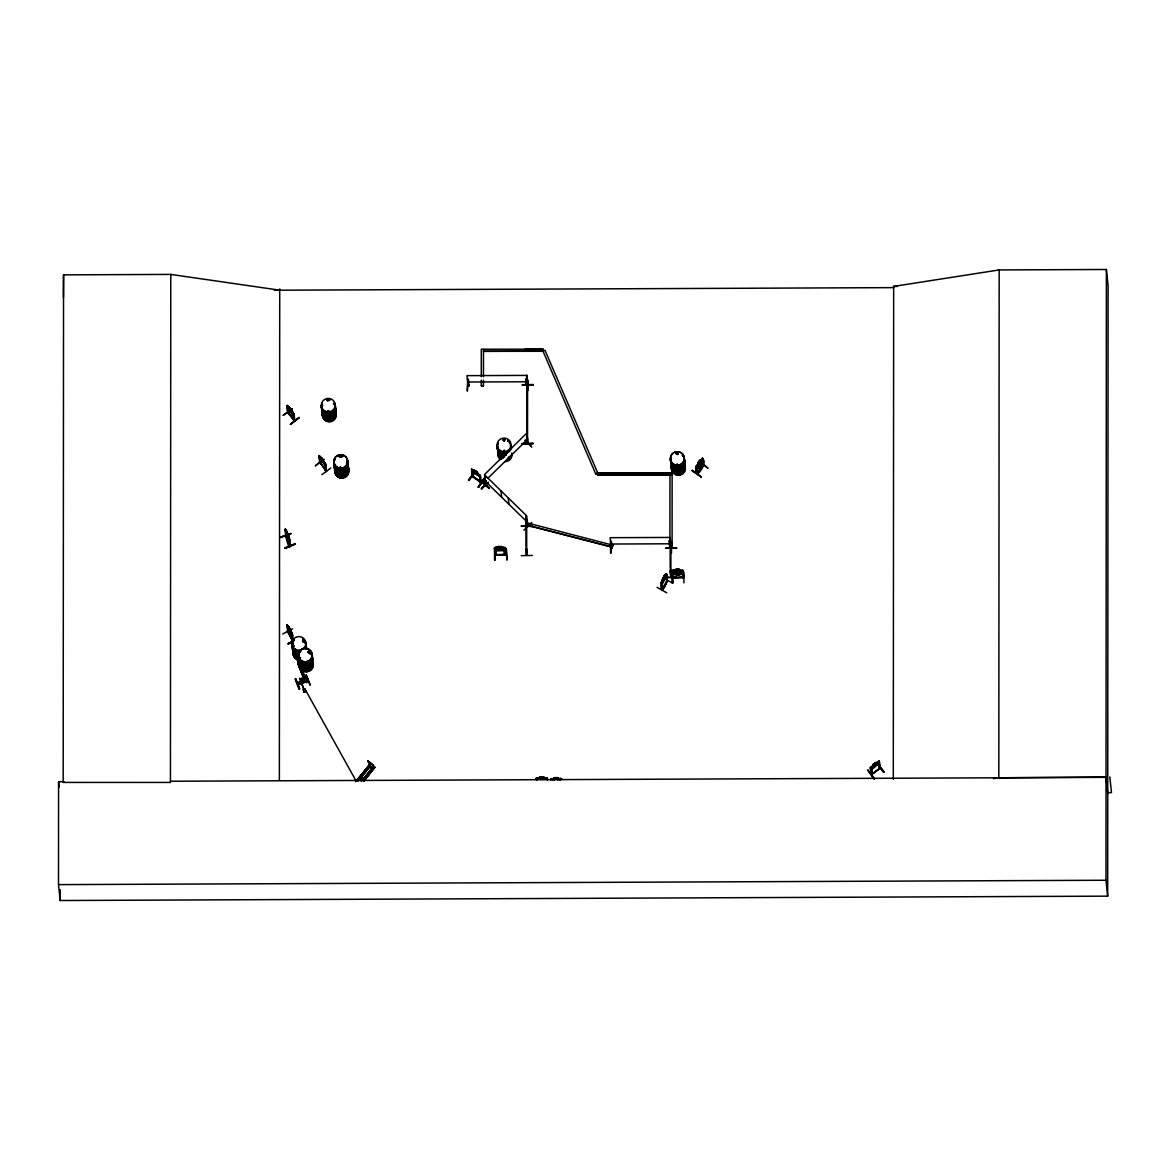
<?xml version="1.0" encoding="UTF-8"?>
<svg xmlns="http://www.w3.org/2000/svg" width="1170" height="1170" viewBox="0 0 1170 1170"><rect width="100%" height="100%" fill="white"/><g stroke="black" fill="none" stroke-linecap="round" stroke-linejoin="round"><path stroke-width="1.5" d="M993.462 778.62L998.829 777.787L999.165 269.934L1106.381 269.48L1108.107 285.538L1107.668 896.147L60.196 900.52L58.5 884.622L58.573 781.706L63.984 781.692M60.196 900.52L60.211 889.683M63.546 274.862L63.18 782.423L170.44 782.438L170.776 274.409L63.546 274.862L63.429 297.399M279.367 780.112L279.732 288.99M483.429 380.133L483.459 385.778L481.279 385.793L481.265 380.133M481.294 376.696L481.294 349.23L543.012 349.172L524.979 349.245M483.459 376.696L483.473 349.42M495.948 550.602L504.562 550.412L495.948 550.602C492.248 545.907 496.007 549.52 495.363 555.092L496.343 554.346L495.129 554.975M496.372 554.96L495.568 548.233L494.559 548.233L505.455 548.277M498.025 547.326L497.937 546.536L501.608 546.522L501.754 549.052L498.332 549.066L498.069 546.566M501.681 547.428L503.422 547.589L503.583 549.037L496.504 549.066L496.343 547.618L498.157 547.341M504.182 547.414L495.656 547.326L505.381 547.575L506.069 554.975L505.498 548.13C503.363 547.487 503.466 555.691 506.069 554.975M505.601 549.783L504.46 550.543M526.661 551.684L526.69 522.595M527.1 435.43L527.1 425.734L527.29 437.287M527.378 380.396L527.568 389.815M527.538 439.613L527.582 381.435M537.556 777.757L547.282 777.874L547.501 780.097M539.838 776.851L543.509 776.953L539.838 776.851L540.057 777.772L538.244 777.918L538.405 779.381M542.997 348.967L543.012 351.292L483.459 351.336L542.997 351.088M546.083 777.714L547.165 778.006M597.724 475.21L672.136 474.903L597.724 475.21L597.694 472.885L672.136 472.782L597.724 473.089L595.72 473.923L542.982 351.088L544.986 350.254L597.694 472.885L595.72 473.923M669.898 545.615L669.971 474.903M670.863 573.607L670.878 544.518M672.092 547.618L669.635 547.662L672.092 547.618L672.121 472.578M274.277 290.219L893.646 287.63L893.514 286.431L999.165 269.934M893.295 779.381L893.661 286.431L897.302 286.416M1107.668 896.147L1105.972 880.249L1106.045 777.348L170.454 781.238M1107.741 793.231L1106.016 777.041L1106.381 269.48M522.215 384.667L533.374 384.521M893.646 287.63L893.661 286.431M302.313 679.536L302.547 682.636L301.699 678.6L302.84 678.088C304.405 686.717 302.079 676.45 303.001 681.32M666.944 581.402L666.505 574.134L667.105 581.241M871.211 774.335L872.337 773.97L871.343 767.388L870.524 767.973L871.504 774.716L880.089 767.856M879.065 768.251L880.059 767.637M880.308 768.163L871.562 774.613M285.655 535.977C294.401 570.404 286.036 513.074 289.356 544.577M286.387 536.255L285.948 535.363M526.807 525.754L527.728 525.666M526.953 525.286C528.694 525.564 525.754 528.153 527.187 526.295L526.778 525.535M472.036 476.365L481.089 482.698L480.417 475.298L471.598 469.126L472.153 476.585L473.25 476.468M481.002 482.493L480.08 482.055L481.002 482.625L479.729 475.386L480.314 481.689M526.646 384.901L527.451 385.734M527.509 442.523C527.334 444.278 528.416 445.083 526.734 433.149L484.599 474.464L485.842 485.097M327.322 400.579L327.381 399.54M328.902 400.213L328.243 399.233L327.775 400.433M328.828 410.655L327.629 410.816L328.77 411.109M329.194 400.579L329.121 399.526M340.031 456.183L340.762 457.104M340.967 457.148L341.421 456.007M340.236 466.918L341.187 467.634L340.455 466.962M341.494 456.622L340.192 456.139M341.815 456.724L341.026 455.481M503.612 451.093L503.7 450.509M503.041 439.891L504.328 440.929L504.928 439.393M503.904 450.933L504.358 450.157M504.592 450.64L503.656 451.035M676.611 453.229L677.342 454.209L678 453.053M676.86 464.505L677.035 464.007M676.304 453.229C678.454 450.348 678.966 456.344 676.479 453.975M677.064 464.709L677.664 464.256M294.065 646.337L293.334 645.869M293.436 645.767L294.094 646.279L293.29 645.869M304.142 640.253L302.825 640.37L302.606 641.643M302.708 640.604L303.907 641.774M309.787 653.503L309.173 652.319M697.715 472.636L703.141 465.879M703.375 464.592L702.643 465.792L702.044 459.342C709.722 459.415 693.444 485.404 696.355 467.342L696.662 466.318L696.355 467.342M287.659 412.469L288.303 413.346M293.787 419.928L294.591 421.112L293.509 413.653L294.328 419.796M294.767 420.425L294.036 413.756M320.551 463.144L319.293 456.271L319.629 463.013L320.58 463.364M325.509 470.457L326.137 471.525L326.445 470.808M321.384 458.421L319.161 455.7L319.966 462.633L326.401 470.837M299.622 664.633L302.752 671.287M526.588 526.237L526.719 526.953L526.675 526.178M527.085 555.311C526.281 538.99 524.628 557.973 527.158 554.887M670.79 548.438L671.39 548.584M670.205 570.624L670.834 577.512L671.39 577.029M666.125 577.614L666.534 575.757L661.971 584.912M612.349 547.516L612.744 544.971L612.188 547.034L526.661 524.994L527.217 522.932L612.773 545.176M360.316 778.679L360.331 779.673M362.627 779.659L362.612 778.664M485.301 485.053L485.93 485.828M486.486 485.857L484.994 478.735L486.471 485.565M527.831 526.134L526.661 515.838L484.585 474.874M657.028 587.34L666.739 592.795M661.006 582.952L661.767 589.461M485.462 484.307L486.179 483.415M695.974 468.117L701.664 459.649M702.614 460.249L696.048 468.76L697.042 468.526M702.117 461.945L702.775 460.234M303.893 676.202L304.302 677.43L297.794 660.509M304.244 678.468L304.054 679.492L297.648 662.761L304.171 679.697L304.39 677.181L304.171 679.668M662.205 589.782L662.703 588.832M287.454 631.42L288.449 632.487L287.206 624.648L287.381 626.915M292.251 640.253L288.376 632.107M526.69 526.237L526.354 519.012L527.319 526.324M527.114 555.267L525.988 545.337L526.003 516.248L527.1 527.012M327.878 400.666L328.975 399.774M329.223 400.272L327.541 400.725M328.243 415.92L329.311 415.92M339.724 456.183L341.055 455.437M339.9 455.949L339.724 456.739M503.553 439.042L503.012 440.198M503.392 439.467L504.694 439.744L503.67 440.534M677.152 452.717L676.874 453.96M676.772 453.097L676.684 453.799M692.011 470.823L701.254 476.936L692.347 470.267M701.196 476.994L692.304 470.428M288.727 413.259L287.937 406.882C284.939 406.297 290.336 421.785 287.206 405.522C295.498 411.928 297.619 424.037 287.44 407.613M667.207 580.159L661.796 589.695C669.533 585.249 668.787 561.132 660.948 583.055M304.478 641.701L304.112 640.56M299.491 657.657L299.9 658.33M308.792 652.48L309.597 651.807M309.655 651.997L309.465 653.269M662.761 579.574L661.898 581.388L662.717 589.314M326.518 471.291L325.713 464.154L319.907 456.432M697.174 473.44L697.378 472.358M702.687 465.543L702.951 458.786M672.648 577.644L682.827 577.746L682.022 570.901L683.031 570.872L682.022 570.901M481.075 481.25L489.338 488.548L481.104 481.206M285.992 535.465L289.619 545.659M611.325 547.721L612.115 547.458M669.635 547.282L670.878 547.267L669.854 547.487M662.6 577.702L672.779 583.143L672.545 572.115M664.414 575.728L662.615 578.857L662.951 581.285L664.618 578.36L664.414 575.728L662.703 579.647M661.65 581.724L665.715 574.382M664.604 576.576L665.35 575.333L665.511 576.795C659.836 581.461 658.988 601.278 667.529 580.598M661.503 583.669L661.986 582.806M666.841 574.324L666.008 574.996M696.603 465.353L695.916 466.728L702.556 458.143L703.331 464.914L696.691 473.177M360.331 778.737L361.311 777.933L362.627 778.737M304.375 677.386L297.429 660.64M367.863 760.836L368.565 762.357L367.775 760.968M357.625 780.902L369.647 765.692L372.586 767.9L372.864 765.297C373.522 766.818 373.04 763.352 372.44 768.076L369.501 765.867L368.696 762.167M700.567 464.826L701.488 461.667L698.256 465.163L697.378 468.673L698.519 467.503M486.369 484.102L486.047 480.695M287.484 631.654L292.807 641.175L291.944 633.672M292.193 639.873L290.628 630.572L291.871 632.78L287.089 624.707M472.534 469.682L471.525 469.214M471.744 471.32L480.738 477.448L479.759 477.609M472.256 470.647L471.671 469.77L473.031 477.067M474.376 470.238L477.418 472.212L474.376 470.238L474.815 472.738L477.594 474.669L477.331 472.168L477.345 473.046M474.947 471.437L468.38 480.3L474.479 473.046M468.848 480.504L474.464 472.914M478.003 486.998L484.468 477.974L478.442 487.334L485.725 477.623M478.428 487.32L484.746 478.062M697.393 466.289L699.28 464.739M485.345 484.351L485.799 485.141M697.686 472.578L696.662 466.318L696.106 470.135L702.819 461.609M698.431 468.336C703.989 460.176 697.715 471.261 698.446 467.62M697.92 462.735L700.23 459.942L700.333 462.486L698.271 465.163L697.993 462.662L700.23 459.942M701.985 463.071L707.996 468.205L700.362 462.472M341.64 456.914L339.9 456.929M341.772 472.461L340.806 472.461M677.825 453.96L678.073 453.229M355.68 781.633L370.422 763.674L357.142 780.478M356.85 780.317L370.086 763.849M357.333 780.682L370.451 763.995M357.42 780.741L369.559 765.677M357.903 781.063L369.895 765.853M361.457 777.187L370.144 766.131L360.448 778.635M362.51 780.141L372.265 767.681M362.598 780.2L372.382 767.769M362.788 780.302L373.698 766.467L374.605 767.198L363.738 781.004M364.162 779.176L374.488 766.716L374.912 767.461L363.943 781.209M364.25 779.249L374.151 766.467M364.455 779.395L374.488 766.716M363.651 780.946L374.546 767.11L372.323 765.487M683.821 577.219L672.779 577.497L673.671 577.366M683.572 577.497L682.797 577.453M286.46 536.43L285.334 529.337L285.538 535.655M665.788 574.514L666.417 573.724L666.973 581.636M468.921 385.968L469.097 385.193L467.898 385.632M526.544 385.018L526.047 380.425M505.045 554.492L506.288 554.478L495.1 554.741M612.115 547.399L611.193 547.194M670.878 547.648L669.752 547.662L669.079 540.935M481.397 480.914L489.44 488.46M880.191 768.046L879.313 761.568L878.494 762.167L879.313 768.895L878.494 762.167M879.942 767.915L879.138 761.041L870.304 767.476L870.597 769.67L871.694 769.714L879.357 763.132L878.465 764.61L884.023 772.01L877.807 764.756L883.525 772.375M527.07 443.942L527.144 437.024C527.217 434.377 527.07 446.852 527.553 443.108M488.124 482.508L481.543 489.045L486.735 483.078M481.133 488.636L488.256 482.23M527.026 525.374L527.421 526.339M303.732 689.671L299.856 678.308L304.098 689.583M487.831 478.325L527.407 439.51M527.992 386.275L528.079 385.179M287.937 406.882L287.016 406.341M292.105 408.915L283.023 415.452L292.032 408.944M288.317 413.478L287.308 405.449M293.831 414.663L293.509 413.653M287.995 412.147L294.416 420.849M299.096 417.441L290.379 424.417L299.198 417.661M290.423 424.432L299.154 417.617M288.171 408.856L292.178 411.167M288.303 409.354L287.601 407.628M293.86 420.41L292.895 412.366L289.37 407.262L289.809 409.807L291.93 412.425L291.652 409.924M672.077 572.013L673.218 571.106M683.017 572.379L673.496 573.519M876.067 763.001L877.573 762.196L877.719 763.644L872.03 767.798L873.142 764.273L876.154 762.226L876.257 764.727L873.507 766.73L873.23 764.229M873.346 765.268L876.096 763.264M867.906 770.182L874.092 779.235M870.758 768.281L871.562 767.681M878.728 762.46L879.547 761.875M871.387 774.496L880.132 768.12M320.317 463.744L319.893 457.06M321.399 458.216C320.726 455.934 324.777 461.36 323.695 462.75L321.662 460.059L321.326 457.441M320.317 459.488L326.006 466.347L325.26 466.201M324.222 459.269L315.242 465.909L320.053 461.726M323.476 461.17L324.616 462.72L325.509 470.793M324.953 463.115L321.516 458.611M325.172 464.051L326.137 471.422L320.112 462.428M325.772 464.241L324.924 463.101M321.867 474.654L330.847 468.015M304.244 641.833L303.015 641.95M300.661 657.701L299.535 658.11M698.095 462.735L697.159 466.596L700.391 463.115L701.283 459.605L700.318 460.717M662.308 588.744L661.65 582.616M699.733 464.329L701.24 463.349L697.51 468.205L698.826 465.514L697.335 466.494M884.008 772.01L878.275 764.551M304.142 678.571L304.024 676.728L303.864 678.717M304.536 679.551L297.677 662.981M362.217 780.097L360.711 780.097M287.688 625.54C294.153 636.261 287.776 624.034 288.873 627.705M292.456 634.067L291.842 632.765M287.527 631.858L287.235 625.16L288.449 632.487M287.703 626.023L286.884 625.336M282.701 633.965L292.544 628.787M292.573 641.994L288.069 643.69L293.685 640.604M293.758 640.824L288.112 643.763M288.346 644.202L292.544 641.935M304.375 689.7C307.417 687.887 300.514 690.417 303.703 689.949M871.986 773.502L871.343 767.388M299.564 688.867L295.601 678.688M299.008 689.174L295.074 678.98M299.535 688.881L295.571 678.702L299.564 688.969M661.269 585.219L662.015 584.81M670.834 577L670.205 571.121M878.129 761.494L879.138 761.041M327.717 399.131L329.019 399.292M503.509 438.999L504.987 439.379M504.548 440.739L503.787 440.841M676.933 572.92L674.739 573.87L680.896 573.68L678.454 572.876M286.08 536.869L285.714 530.259M285.465 530.858L286.05 532.818M286.504 531.004L287.995 534.266M280.39 537.176L290.964 533.593L280.405 537.205M280.581 537.63L290.95 533.462M288.99 537.293C290.76 542.412 283.652 523.604 286.635 531.926L286.621 530.961M289.253 540.54C281.107 518.134 291.067 548.73 289.487 538.639L290.175 545.688L289.867 544.503M295.147 543.553L295.396 544.24L285.041 548.394L295.22 543.801M284.836 547.867L295.191 543.757M302.562 679.492L302.386 677.986L302.854 679.39M302.679 678.351L301.772 678.805L302.372 682.49M302.825 679.126L302.094 678.103M302.05 679.507L303.279 679.229M307.608 678.863L297.165 682.783M307.798 679.302L297.37 683.309L307.754 679.243M297.853 684.523L308.251 680.457L297.794 684.348M298.028 684.991L308.456 681.072M310.079 685.006L306.101 674.754L310.152 684.991M309.319 651.865L310.152 651.778M310.167 653.416L309.406 653.343M309.289 653.591L310.664 653.284L310.123 651.822M472.227 475.824L481.279 482.245M472.256 476.058L471.598 469.126M701.707 459.81L702.6 459.517M681.978 573.987C689.686 573.505 658.271 574.909 682.037 574.134M673.247 570.39L671.931 570.667L673.247 570.273M673.686 577.922L673.116 571.121L672.106 571.15L683.075 571.721M494.398 547.735L495.714 547.355M537.615 777.655L536.299 778.035L537.615 777.787M527.436 385.5L526.485 375.394L466.947 375.643L468.146 385.983L467.898 385.252M495.276 554.551L505.06 554.872M611.149 547.955L612.276 547.969L612.085 547.165M679.536 574.178L681.335 573.856L681.189 572.408L674.11 572.583L674.256 574.046L675.997 574.294M675.69 570.199L673.876 570.507L674.037 571.969L681.115 571.794L680.955 570.331L679.141 569.307L675.47 569.395L675.865 571.925L679.287 571.837L679.024 569.337M554.419 778.474L552.62 778.767L552.766 780.229M341.026 457.382L340.265 457.28M671.946 572.247L672.165 583.157M672.706 583.113L672.399 572.232M467.722 380.206L467.327 391.146L467.868 380.089M494.486 549.33L494.588 560.225M610.477 542.251L610.564 553.161M611.033 542.134L611.033 553.147M348.309 466.303L348.338 466.318A6.947 6.786 -6.1 0 1 340.558 474.903A6.947 6.786 -6.1 0 1 335.454 464.797M676.084 575.07L679.741 574.982L679.346 572.452L675.938 572.539L676.084 574.953M675.485 569.512L679.141 569.307M683.836 577.6L682.914 570.273L673.189 570.243M675.719 570.463L679.126 570.375M671.931 570.55L672.794 577.878L683.704 577.132M683.938 582.865L683.865 571.94M560.459 778.489L550.66 778.898L551.933 778.489M554.448 778.737L557.958 778.401M525.886 378.89L526.895 379.255M526.924 379.928L527.304 378.934L527.611 386.392M522.2 385.105L533.374 385.12M469.097 385.193L468.029 385.866L469.038 385.486M527.568 385.617L526.558 385.632L525.886 379.27M527.714 390.882L527.728 379.943M526.88 437.112L526.441 437.726M522.156 443.532L533.315 443.401M522.171 443.693L533.33 443.532L522.171 444.22M611.559 541.534C609.658 539.575 613.665 545.586 612.115 548.013M669.079 541.3L670.088 540.92M670.849 542.017L670.907 552.913M504.489 548.511L505.498 548.13M670.732 547.048L669.737 547.531M506.259 549.213L506.946 560.123L506.332 549.183M505.279 554.434L506.04 554.2M495.246 555.077L506.157 554.244M526.032 520.606L526.719 527.012M521.308 526.31L532.482 526.368L521.323 526.149M676.684 547.984L665.511 548.203L676.684 548.291M521.293 555.662L532.452 555.443M676.655 577.541L665.481 577.439L676.64 577.351M1107.727 792.69L1111.5 792.66L1109.818 776.909M467.62 382.005L527.158 381.756M610.813 544.035L670.351 543.787M543.494 777.904L540.072 777.918L540.233 779.366L543.655 779.352L543.392 776.851M1106.016 777.041L998.829 777.787M58.5 884.622L1105.972 880.249M870.597 769.67L871.767 769.626M671.419 541.988L671.507 552.898M557.841 778.43L559.699 778.664L559.86 780.127M279.718 290.189L170.776 274.409M288.039 631.332L293.1 640.897L292.398 633.965L292.515 636.1M292.558 639.931L293.158 640.619M672.311 574.104L673.554 574.324M560.401 778.386L561.644 778.62M526.675 525.184L612.29 547.224M367.994 761.041L373.537 765.56M292.675 636.158L287.425 626.754M472.782 476.746L472.49 475.868M302.123 679.609L301.699 678.6M682.622 577.688L682.622 576.942L682.739 577.673M474.64 471.013L473.177 470.238L474.888 473.367L479.086 475.707L477.418 472.958M368.448 761.231L373.405 765.268M673.584 573.49L672.15 572.656L682.095 573.3L683.134 572.496M474.669 471.276L477.433 473.221M484.95 478.428L485.404 485.521M479.495 475.693L480.314 476.278M472.344 476.131L481.192 482.04M293.056 413.814L289.867 410.436L288.522 406.941L291.564 409.997M700.654 464.753L700.552 465.543M701.824 458.772L702.453 458.07L702.746 461.697M358.342 778.825L361.647 781.297M324.777 464.183L321.735 460.688L320.419 457.163L321.487 458.347M527.977 442.523L528.065 443.357M287.206 405.522L288.112 406.224M525.33 440.022L531.736 446.984L524.92 440.3M485.272 481.236L527.334 522.2M319.264 455.627L320.039 456.432M531.736 522.463L523.882 530.259M291.681 633.862L288.142 626.33L288.99 627.646M287.995 412.469L294.869 420.483M287.644 412.63L294.518 421.01M340.002 457.207L339.768 456.432M874.531 778.781L867.877 770.065L874.546 778.913M321.223 457.514L323.388 460.38M318.971 456.505L319.571 457.294M320.053 462.457L326.474 471.042M310.562 652.099L310.562 653.562A6.947 6.786 -6.1 0 0 307.608 651.763M286.05 535.392L285.246 528.752L285.831 529.674M289.166 629.358L290.803 632.283M304.917 688.984L355.695 780.244M302.036 669.503L298.993 662.849L299.549 664.267M288.902 537.352L286.782 532.145L288.215 536.694L287.732 533.769M289.063 538.317L289.443 539.224L288.712 538.463M284.983 529.484L285.363 530.405M298.613 664.604L301.684 671.872L297.385 659.412L297.809 661.986M299.564 678.41L300.88 681.189M302.65 670.819L305.077 677.459M288.039 534.968L288.902 538.346L286.094 530.493L286.942 532.043M304.156 675.09L306.745 682.797L305.238 678.308M298.877 664.735L298.028 661.065L300.909 669.445L298.686 662.703M670.776 548.584L669.679 537.439L610.14 537.688L611.34 548.013M299.973 665.993L300.266 667.807M875.511 762.708L873.741 763.995M870.407 767.403L871.343 774.701M700.654 465.601L700.391 463.101L698.329 465.777L698.519 468.409M699.704 460.6L698.388 462.311M700.274 465.952L698.943 467.678M696.969 466.552L697.671 473.06M695.901 466.567L696.662 473.558M682.797 570.287L683.163 573.812M679.741 574.982L679.668 574.192M678.424 569.483L676.231 569.541M678.995 574.836L676.801 574.894M671.302 548.935L670.205 538.156L670.176 567.245L671.273 577.527M527.992 386.392L526.895 375.073L526.851 433.251L527.948 443.591M526.485 440.52L526.763 443.898M558.017 780.141L557.871 777.611L554.214 777.67L554.609 780.2M557.154 777.787L554.96 777.816M554.214 777.67L554.302 778.459M547.165 777.889L547.384 780.083M545.483 779.352L545.322 777.889L543.509 776.836M542.792 776.982L540.598 776.997M539.97 776.865L540.057 777.655M508.233 497.908L508.921 504.255M501.009 490.859L501.681 497.221M504.489 548.13L505.294 554.99M500.892 546.683L498.683 546.697M483.459 385.778L481.279 385.793M495.012 549.213L495.159 560.24M479.729 475.386L480.402 481.747M469.155 385.851L468.366 379.124L467.356 379.124M476.848 471.963L475.064 470.706M472.49 470.34L473.163 476.702M372.309 769.173L368.579 766.379M325.611 464.227L325.83 466.318M290.54 629.782L290.95 633.672M288.844 626.725L289.312 630.747M58.573 781.706L59.143 787.015M495.568 548.233L494.559 548.233M348.09 464.899A6.961 6.801 -6.1 0 1 341.113 471.729A6.961 6.801 -6.1 0 1 334.167 464.958M347.856 463.13A6.961 6.801 -6.1 0 0 347.154 461.492A7.064 6.903 -6.1 0 1 342.035 471.656A7.064 6.903 -6.1 0 1 334.298 463.071M347.314 462.954A6.961 6.801 -6.1 0 1 342.181 473.133A6.961 6.801 -6.1 0 1 334.561 464.68A6.961 6.801 -6.1 0 0 342.181 473.133A6.961 6.801 -6.1 0 0 347.314 462.984M347.037 459.503A7.064 6.903 -6.1 0 1 340.909 469.872A7.064 6.903 -6.1 0 1 334.81 459.561M347.11 461.214A6.947 6.786 -6.1 0 1 342.883 471.188A6.947 6.786 -6.1 0 1 334.137 464.666M346.964 459.751A6.947 6.786 -6.1 0 1 342.737 469.726A6.947 6.786 -6.1 0 1 333.991 463.203M339.139 456.622A6.947 6.786 -6.1 0 1 342.737 456.607M346.934 459.444A6.961 6.801 -6.1 0 1 342.708 469.448A6.961 6.801 -6.1 0 1 333.947 462.91M334.181 461.141A6.961 6.801 -6.1 0 1 334.883 459.503M339.11 456.315A6.961 6.801 -6.1 0 1 342.708 456.3M348.382 468.132A6.961 6.801 -6.1 0 1 341.655 476.731A6.961 6.801 -6.1 0 1 334.927 468.19M347.768 466.347A7.064 6.903 -6.1 0 1 341.64 476.716A7.064 6.903 -6.1 0 1 335.541 466.406M347.856 467.956A6.961 6.801 -6.1 0 1 342.722 478.135A6.961 6.801 -6.1 0 1 335.088 469.653A6.918 6.757 -6.1 0 0 342.708 477.989A6.918 6.757 -6.1 0 0 347.797 467.883M335.337 464.548A7.064 6.903 -6.1 0 0 340.529 474.815A7.064 6.903 -6.1 0 0 348.265 466.157A6.961 6.801 -6.1 0 1 340.529 474.625A6.961 6.801 -6.1 0 1 335.41 464.505M348.338 467.839A6.947 6.786 -6.1 0 1 341.625 476.424A6.947 6.786 -6.1 0 1 334.912 467.898M311.732 655.361A6.961 6.801 -6.1 0 1 306.189 665.321A6.961 6.801 -6.1 0 1 298.92 656.56M307.637 652.041A6.961 6.801 -6.1 0 1 310.679 653.913M311.79 655.127A7.064 6.903 -6.1 0 1 306.174 665.233A7.064 6.903 -6.1 0 1 298.803 656.341M309.319 652.509A7.064 6.903 -6.1 0 1 310.737 653.664M298.613 654.586A7.064 6.903 -6.1 0 0 302.664 662.995A6.947 6.786 -6.1 0 0 311.542 659.88A6.947 6.786 -6.1 0 0 309.099 651.047M299.388 652.948A7.064 6.903 -6.1 0 1 300.573 651.558A6.961 6.801 -6.1 0 1 292.12 644.611M311.688 655.068A6.947 6.786 -6.1 0 1 306.16 665.013A6.947 6.786 -6.1 0 1 298.891 656.268M298.745 654.805A6.947 6.786 -6.1 0 0 302.737 663.083A7.064 6.903 -6.1 0 0 311.63 659.748A7.064 6.903 -6.1 0 0 309.129 650.754A6.961 6.801 -6.1 0 1 311.527 659.602A6.961 6.801 -6.1 0 1 302.694 662.805A6.961 6.801 -6.1 0 1 298.701 654.513M299.461 652.889A6.961 6.801 -6.1 0 1 300.631 651.514M313.048 663.799A6.961 6.801 -6.1 0 1 300.983 668.187M299.93 666.739A6.961 6.801 -6.1 0 1 299.301 665.072M312.258 660.363A6.961 6.801 -6.1 0 1 312.887 662.03M311.264 658.651A7.064 6.903 -6.1 0 1 310.854 668.406A7.064 6.903 -6.1 0 1 300.88 668.055M299.827 666.593A7.064 6.903 -6.1 0 1 299.184 664.896M299.301 664.779A6.961 6.801 -6.1 0 0 306.876 671.799A6.961 6.801 -6.1 0 0 313.048 663.492A6.918 6.757 -6.1 0 1 306.862 671.653A6.918 6.757 -6.1 0 1 299.33 664.677A6.947 6.786 -6.1 0 0 299.915 666.432M312.156 658.461A7.064 6.903 -6.1 0 1 307.447 668.421A7.064 6.903 -6.1 0 1 298.847 661.445M312.214 660.07A6.947 6.786 -6.1 0 1 300.953 667.88M312.068 658.608A6.947 6.786 -6.1 0 1 300.792 666.417M299.754 664.984A6.947 6.786 -6.1 0 1 299.125 663.317M312.039 658.315A6.961 6.801 -6.1 0 1 300.763 666.139M302.825 639.39A6.947 6.786 -6.1 0 1 304.99 648.75M298.833 651.939A6.947 6.786 -6.1 0 1 292.164 644.904M292.485 643.164A6.947 6.786 -6.1 0 1 293.246 641.555M302.811 639.083A6.961 6.801 -6.1 0 1 304.961 648.472M292.442 642.856A6.961 6.801 -6.1 0 1 294.357 639.873M306.101 645.387A6.961 6.801 -6.1 0 1 305.955 648.897M299.023 653.708A6.961 6.801 -6.1 0 1 293.421 643.295M302.869 639.112A7.064 6.903 -6.1 0 1 305.063 648.619M298.803 651.851A7.064 6.903 -6.1 0 1 292.032 644.714M292.354 642.93A7.064 6.903 -6.1 0 1 293.129 641.292M299.169 655.039A6.918 6.757 -6.1 0 1 292.836 646.293M306.204 646.761A6.918 6.757 -6.1 0 1 306.364 648.516M306.174 645.167A7.064 6.903 -6.1 0 1 306.014 648.736M298.993 653.606A7.064 6.903 -6.1 0 1 292.544 644.685M306.043 645.094A6.947 6.786 -6.1 0 1 305.897 648.604M298.979 653.401A6.947 6.786 -6.1 0 1 292.632 644.626M299.169 655.2A6.961 6.801 -6.1 0 1 292.807 646.396M305.633 645.211A6.961 6.801 -6.1 0 1 306.423 648.633A6.947 6.786 -6.1 0 0 305.809 646.966M299.33 656.662A6.961 6.801 -6.1 0 1 292.968 647.858M305.779 646.674A6.961 6.801 -6.1 0 1 306.408 648.326M299.359 656.94A6.947 6.786 -6.1 0 1 293.012 648.165M299.344 656.853A7.064 6.903 -6.1 0 1 292.895 647.931M305.882 646.732A7.064 6.903 -6.1 0 1 306.511 648.414M297.707 658.315A7.064 6.903 -6.1 0 1 293.07 649.686M299.52 658.403A6.947 6.786 -6.1 0 1 293.173 649.613M299.549 658.71A6.961 6.801 -6.1 0 1 293.187 649.906M297.926 659.734A6.918 6.757 -6.1 0 1 293.07 653.035M297.911 659.88A6.961 6.801 -6.1 0 1 293.041 653.138M683.733 458.538A6.961 6.801 -6.1 0 1 678.615 468.717A6.961 6.801 -6.1 0 1 670.98 460.234M683.894 460.015A6.961 6.801 -6.1 0 1 679.668 470.004A6.976 6.815 -6.1 0 1 670.893 463.539M670.907 463.466A6.961 6.801 -6.1 0 0 679.668 470.004A6.976 6.815 -6.1 0 0 683.909 460.073M682.49 455.13A7.064 6.903 -6.1 0 1 679.317 466.684A6.961 6.801 -6.1 0 1 670.79 458.479M670.673 458.26A7.064 6.903 -6.1 0 0 679.317 466.684A6.961 6.801 -6.1 0 0 682.446 455.379M675.719 453.653A6.961 6.801 -6.1 0 1 677.518 453.404M682.417 455.086A6.961 6.801 -6.1 0 1 679.287 466.494A6.961 6.801 -6.1 0 1 670.761 458.187M684.274 463.539A6.961 6.801 -6.1 0 1 679.141 473.718A6.961 6.801 -6.1 0 1 671.521 465.236M684.348 463.393A7.064 6.903 -6.1 0 1 679.141 473.704A7.064 6.903 -6.1 0 1 671.419 465.104M684.143 461.55A7.064 6.903 -6.1 0 1 679.858 471.685A7.064 6.903 -6.1 0 1 670.966 465.06M684.245 463.247A6.961 6.801 -6.1 0 1 679.112 473.426A6.961 6.801 -6.1 0 1 671.478 464.943M684.084 461.784A6.961 6.801 -6.1 0 1 679.858 471.788A6.961 6.801 -6.1 0 1 671.083 465.25M684.055 461.492A6.961 6.801 -6.1 0 1 679.814 471.481A6.961 6.801 -6.1 0 1 671.053 464.958M504.402 455.188A6.961 6.801 -6.1 0 1 497.689 446.647A7.064 6.903 -6.1 0 0 506.215 454.94M510.442 444.951A6.961 6.801 -6.1 0 1 511.378 448.359M511.466 448.256A7.064 6.903 -6.1 0 0 510.515 444.805A7.064 6.903 -6.1 0 1 511.451 448.168M504.562 456.68A6.961 6.801 -6.1 0 1 497.85 448.139M510.603 446.443A6.961 6.801 -6.1 0 1 511.29 448.081A6.947 6.786 -6.1 0 0 510.398 444.673M498.098 443.108A7.064 6.903 -6.1 0 0 503.29 453.375A7.064 6.903 -6.1 0 0 511.027 444.717A6.961 6.801 -6.1 0 0 500.555 438.999A6.961 6.801 -6.1 0 0 500.555 450.772A6.961 6.801 -6.1 0 0 510.997 444.849A6.947 6.786 -6.1 0 1 510.939 448.359M507.751 440.534A7.064 6.903 -6.1 0 1 510.325 443.05M506.171 454.647A6.947 6.786 -6.1 0 1 497.674 446.355A7.064 6.903 -6.1 0 0 506.215 454.852M510.237 449.997A6.947 6.786 -6.1 0 1 509.125 451.415M507.692 452.497A6.947 6.786 -6.1 0 1 497.513 444.892M507.707 440.739A6.947 6.786 -6.1 0 1 510.237 443.211M511.831 453.053A6.961 6.801 -6.1 0 1 505.089 461.653M500.175 459.678A6.961 6.801 -6.1 0 1 498.376 453.112M504.577 456.783A6.918 6.757 -6.1 0 1 497.908 448.285M510.573 446.604A6.918 6.757 -6.1 0 1 511.275 448.242M511.626 454.823A6.947 6.786 -6.1 0 1 506.712 459.634M501.433 458.991A6.947 6.786 -6.1 0 1 498.201 451.357A7.064 6.903 -6.1 0 0 501.389 459.181A7.064 6.903 -6.1 0 1 497.879 453.316M502.924 457.909A6.961 6.801 -6.1 0 1 497.762 451.371M506.742 459.854A7.064 6.903 -6.1 0 0 511.743 454.954A7.064 6.903 -6.1 0 1 506.756 459.942A6.961 6.801 -6.1 0 0 511.67 455.115M509.667 456.417A6.947 6.786 -6.1 0 1 508.233 457.499M501.272 457.528A6.947 6.786 -6.1 0 1 497.806 451.664M501.462 459.298A6.961 6.801 -6.1 0 1 497.981 453.419M335.337 406.721A6.961 6.801 -6.1 0 1 327.688 415.262A6.961 6.801 -6.1 0 1 322.584 405.142M335.424 406.604A7.064 6.903 -6.1 0 1 327.673 415.262A7.064 6.903 -6.1 0 1 322.481 404.995A6.947 6.786 -6.1 0 0 327.658 414.955A6.947 6.786 -6.1 0 0 335.293 406.443M333.596 403.518A7.064 6.903 -6.1 0 1 334.708 404.937M335.468 408.374A6.918 6.757 -6.1 0 1 328.785 416.915A6.918 6.757 -6.1 0 1 322.101 408.418M335.439 408.111A6.918 6.757 -6.1 0 1 328.755 416.652A6.918 6.757 -6.1 0 1 322.072 408.169M334.518 403.094A7.064 6.903 -6.1 0 1 328.39 413.463A6.947 6.786 -6.1 0 1 322.408 403.387M328.404 399.672A7.064 6.903 -6.1 0 0 326.576 399.921A6.961 6.801 -6.1 0 1 330.203 399.891M333.494 403.401A6.947 6.786 -6.1 0 1 334.591 404.805M334.445 403.343A6.947 6.786 -6.1 0 1 328.419 413.551A7.064 6.903 -6.1 0 1 322.291 403.153A6.961 6.801 -6.1 0 0 328.39 413.273A6.961 6.801 -6.1 0 0 334.43 403.036M335.176 410.085A6.961 6.801 -6.1 0 1 330.042 420.264A6.961 6.801 -6.1 0 1 322.423 411.781M335.249 409.939A7.064 6.903 -6.1 0 1 330.042 420.249A7.064 6.903 -6.1 0 1 322.32 411.664M335.059 408.096A7.064 6.903 -6.1 0 1 329.852 418.407A6.947 6.786 -6.1 0 1 322.247 410.026M322.116 409.807A7.064 6.903 -6.1 0 0 329.852 418.407A6.947 6.786 -6.1 0 0 334.971 408.345M335.132 409.807A6.947 6.786 -6.1 0 1 330.013 419.957A6.947 6.786 -6.1 0 1 322.408 411.489M334.956 408.037A6.961 6.801 -6.1 0 1 329.823 418.216A6.961 6.801 -6.1 0 1 322.203 409.734M536.46 778.518L537.469 778.884L536.46 778.518M546.39 778.474L547.399 778.854L546.39 778.474M303.63 692.201L306.204 691.309L303.63 692.201M319.483 457.733L320.273 459.605L319.483 457.733M551.743 779.279L550.734 779.673L551.743 779.279M561.659 779.176L560.649 779.571L561.659 779.176M364.616 779.659L360.199 776.354L364.63 779.746M536.635 780.127L536.416 777.933L536.518 780.141M337.267 467.313A6.961 6.801 -6.1 0 0 347.709 461.375A6.961 6.801 -6.1 0 0 337.267 455.525A6.961 6.801 -6.1 0 0 337.267 467.313M337.296 467.43A6.918 6.757 -6.1 0 0 347.68 461.521A6.918 6.757 -6.1 0 0 337.311 455.715A6.918 6.757 -6.1 0 0 337.296 467.43M347.563 464.505A7.064 6.903 -6.1 0 0 346.452 463.086A6.961 6.801 -6.1 0 1 347.475 464.446M306.35 666.798A6.961 6.801 -6.1 0 0 311.893 656.838A6.961 6.801 -6.1 0 1 306.35 666.798A6.961 6.801 -6.1 0 1 299.067 658.037A6.961 6.801 -6.1 0 0 306.35 666.798M301.465 660.801A6.961 6.801 -6.1 0 0 312.141 655.273A6.961 6.801 -6.1 0 0 301.948 649.014A6.961 6.801 -6.1 0 0 301.465 660.801A6.918 6.757 -6.1 0 0 312.112 655.419A6.918 6.757 -6.1 0 0 301.992 649.204A6.918 6.757 -6.1 0 0 301.494 660.918M312.419 661.84A6.961 6.801 -6.1 0 0 311.381 660.392A6.918 6.757 -6.1 0 1 312.375 661.752M295.206 649.16A6.961 6.801 -6.1 0 0 305.882 643.632A6.961 6.801 -6.1 0 0 295.688 637.387A6.961 6.801 -6.1 0 0 295.206 649.16M305.531 643.485A7.064 6.903 -6.1 0 0 304.478 642.008A6.947 6.786 -6.1 0 1 305.428 643.427M678.6 468.614A7.064 6.903 -6.1 0 0 683.806 458.304A6.961 6.801 -6.1 0 1 678.585 468.424A6.961 6.801 -6.1 0 1 670.951 459.942A7.064 6.903 -6.1 0 0 678.6 468.614M673.847 464.358A6.961 6.801 -6.1 0 0 684.289 458.435A6.961 6.801 -6.1 0 0 673.847 452.585A6.976 6.815 -6.1 0 0 673.847 464.431A6.976 6.815 -6.1 0 0 684.318 458.479A6.976 6.815 -6.1 0 0 673.847 452.615A6.961 6.801 -6.1 0 0 673.847 464.358M677.503 453.126A7.064 6.903 -6.1 0 0 675.675 453.36A6.961 6.801 -6.1 0 1 677.488 453.112M677.488 475.181A6.961 6.801 -6.1 0 0 685.123 466.64A6.961 6.801 -6.1 0 1 677.488 475.195A6.961 6.801 -6.1 0 1 672.37 465.06A6.961 6.801 -6.1 0 0 677.488 475.181M684.435 465.002A6.961 6.801 -6.1 0 0 683.324 463.598A6.961 6.801 -6.1 0 1 684.435 465.016M503.275 453.287A7.064 6.903 -6.1 0 0 511.027 444.629A6.961 6.801 -6.1 0 1 503.275 453.082A6.961 6.801 -6.1 0 1 498.157 442.962A7.064 6.903 -6.1 0 0 503.275 453.287M510.325 442.962A7.064 6.903 -6.1 0 0 507.736 440.447A6.961 6.801 -6.1 0 1 510.222 442.903M497.923 449.777A7.064 6.903 -6.1 0 0 502.91 458.201A7.064 6.903 -6.1 0 1 497.923 449.675M324.777 411.021A6.918 6.757 -6.1 0 0 335.176 405.112A6.918 6.757 -6.1 0 0 324.792 399.306A6.918 6.757 -6.1 0 0 324.777 411.021M331.095 421.522A6.932 6.771 -6.1 0 0 335.307 411.577A6.918 6.757 -6.1 0 1 331.081 421.405A6.918 6.757 -6.1 0 1 322.364 414.911A6.932 6.771 -6.1 0 0 331.095 421.522"/></g></svg>
